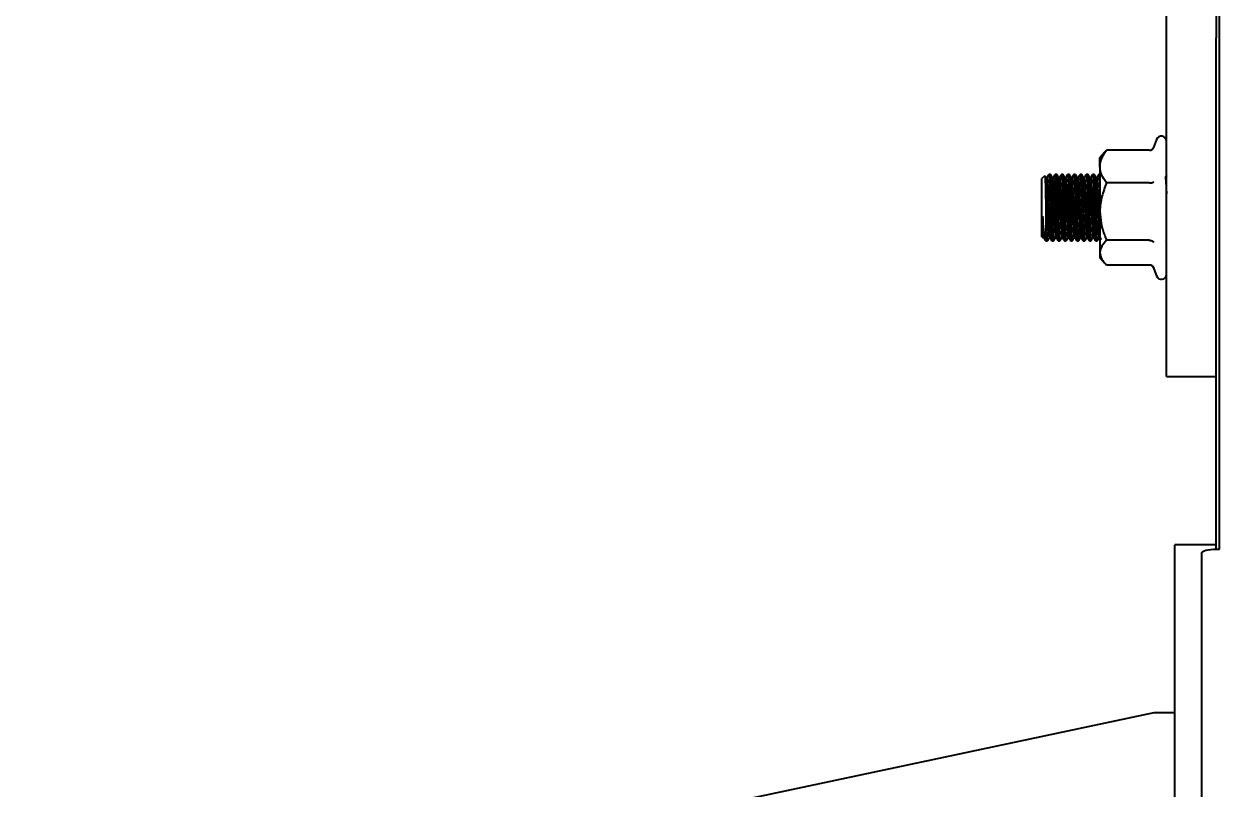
# Model space of a CAD drawing. Header units: millimetres. Extents: x 160 to 8396, y -16 to 5840.
# Drawn here: x 2992.2 to 3283, y 4530 to 4714.1 of the extents above; entities that cross this region are included whole.
import ezdxf

# ---------------------------------------------------------------- set-up
doc = ezdxf.new("R2010")
doc.units = ezdxf.units.MM
doc.header["$LTSCALE"] = 20
doc.styles.add('SLDTEXTSTYLE1', font='TXT', dxfattribs={"width": 0.605})
doc.dimstyles.new('SLDDIMSTYLE1', dxfattribs={"dimtxt": 70, "dimasz": 60, "dimexe": 0, "dimexo": 0.0625, "dimgap": 17.5, "dimtad": 2, "dimdec": 0, "dimrnd": 1e-09, "dimzin": 12, "dimdsep": 46, "dimtxsty": 'SLDTEXTSTYLE1', "dimsah": 1, "dimcen": 0.09, "dimadec": 0, "dimazin": 3, "dimtol": 1, "dimtfac": 1, "dimtdec": 3, "dimtofl": 0, "dimtmove": 0, "dimatfit": 3, "dimfxl": 0, "dimfrac": 2, "dimtolj": 1, "dimarcsym": 0})

# ---------------------------------------------------------------- blocks, each defined once
blk = doc.blocks.new('_D_9')
at = {"color": 7, "linetype": 'Continuous', "lineweight": 0}
for p, q in [((4574.2, 5069.25), (4574.2, 1335.28)), ((2992.21, 3609.87), (2992.21, 1335.28)), ((4574.2, 1355.28), (2992.21, 1355.28))]:
    blk.add_line(p, q, dxfattribs=at)
at = {"color": 7, "linetype": 'Continuous', "lineweight": 18}
for points in [[(2992.21, 1355.28), (3052.21, 1345.28), (3052.21, 1365.28)], [(4574.2, 1355.28), (4514.2, 1365.28), (4514.2, 1345.28)]]:
    blk.add_solid(points, dxfattribs=at)
at = {"color": 7, "linetype": 'Continuous', "lineweight": 18, "char_height": 70, "attachment_point": 1, "style": 'SLDTEXTSTYLE1'}
for s, insert in [('1582', (3644.82, 1445.51)), ('*', (3842.08, 1445.51))]:
    blk.add_mtext(s, dxfattribs=dict(at, insert=insert))

msp = doc.modelspace()

# ---------------------------------------------------------------- linework, layer by layer
at = {"color": 7, "linetype": 'Continuous', "lineweight": 25}
for p, q in [((3279.95, 4587.72), (3279.95, 4922.9)), ((3267.2, 4697.26), (3267.2, 4721.75)), ((3279.2, 4721.75), (3279.2, 4710.8)), ((3279.2, 4587.72), (3279.2, 4710.8)), ((3267.2, 4629.96), (3267.2, 4697.26)), ((3264.8, 4686.33), (3264.09, 4684.38)), ((3252.32, 4683.19), (3251.2, 4681.9)), ((3251.2, 4679.78), (3251.2, 4681.9)), ((3263.15, 4683.71), (3252.8, 4683.71)), ((3251.2, 4679.78), (3251.2, 4668.95)), ((3237.91, 4677.6), (3237.2, 4676.9)), ((3237.2, 4662.9), (3237.2, 4676.9)), ((3238.45, 4677.08), (3238.27, 4677.08)), ((3239.29, 4677.9), (3238.92, 4677.9)), ((3239.95, 4677.08), (3239.77, 4677.08)), ((3240.79, 4677.9), (3240.42, 4677.9)), ((3241.45, 4677.08), (3241.27, 4677.08)), ((3242.29, 4677.9), (3241.92, 4677.9)), ((3242.95, 4677.08), (3242.77, 4677.08)), ((3243.79, 4677.9), (3243.42, 4677.9)), ((3244.45, 4677.08), (3244.27, 4677.08)), ((3245.29, 4677.9), (3244.92, 4677.9)), ((3245.95, 4677.08), (3245.77, 4677.08)), ((3246.79, 4677.9), (3246.42, 4677.9)), ((3247.45, 4677.08), (3247.27, 4677.08)), ((3248.29, 4677.9), (3247.92, 4677.9)), ((3248.95, 4677.08), (3248.77, 4677.08)), ((3249.79, 4677.9), (3249.42, 4677.9)), ((3250.45, 4677.08), (3250.27, 4677.08)), ((3251.2, 4677.9), (3250.92, 4677.9)), ((3263.15, 4675.85), (3252.8, 4675.85)), ((3238.2, 4668.65), (3238.21, 4668.52)), ((3251.2, 4668.95), (3251.2, 4659.06)), ((3237.2, 4662.9), (3237.44, 4662.66)), ((3237.51, 4662.71), (3237.69, 4662.71)), ((3238.08, 4662.02), (3238.2, 4661.9)), ((3238.2, 4661.9), (3238.54, 4661.9)), ((3239.01, 4662.71), (3239.19, 4662.71)), ((3239.02, 4662.71), (3239.02, 4662.76)), ((3239.67, 4661.9), (3240.04, 4661.9)), ((3240.51, 4662.71), (3240.69, 4662.71)), ((3241.17, 4661.9), (3241.54, 4661.9)), ((3242.01, 4662.71), (3242.19, 4662.71)), ((3242.67, 4661.9), (3243.04, 4661.9)), ((3243.51, 4662.71), (3243.69, 4662.71)), ((3244.17, 4661.9), (3244.54, 4661.9)), ((3245.01, 4662.71), (3245.19, 4662.71)), ((3245.67, 4661.9), (3246.04, 4661.9)), ((3246.51, 4662.71), (3246.69, 4662.71)), ((3247.17, 4661.9), (3247.54, 4661.9)), ((3248.01, 4662.71), (3248.19, 4662.71)), ((3248.67, 4661.9), (3249.04, 4661.9)), ((3249.51, 4662.71), (3249.69, 4662.71)), ((3250.17, 4661.9), (3250.54, 4661.9)), ((3251.01, 4662.71), (3251.19, 4662.71)), ((3263.15, 4662.04), (3252.8, 4662.04)), ((3267.05, 4661.9), (3267.2, 4662.17)), ((3251.2, 4659.06), (3251.2, 4657.9)), ((3251.2, 4657.9), (3252.32, 4656.6)), ((3263.15, 4656.08), (3252.8, 4656.08)), ((3263.93, 4655.85), (3264.8, 4653.46)), ((3267.2, 4629.28), (3267.2, 4629.96)), ((3267.2, 4629.28), (3279.2, 4629.28)), ((3279.2, 4588.72), (3269.2, 4588.72)), ((3269.2, 4581.3), (3269.2, 4588.72)), ((3275.7, 3687.54), (3275.7, 4586.82)), ((3279.2, 4587.72), (3279.95, 4587.72)), ((3269.2, 4455.73), (3269.2, 4581.3)), ((3264.2, 4548.31), (3109.2, 4515.46)), ((3269.2, 4548.31), (3264.2, 4548.31))]:
    msp.add_line(p, q, dxfattribs=at)
at = {"color": 7, "linetype": 'Continuous', "lineweight": 25, "flags": 128}
for points in [[(3239.95, 4676.99), (3239.99, 4676.99), (3240.06, 4676.25), (3240.14, 4674.83), (3240.22, 4672.88), (3240.3, 4670.64), (3240.38, 4668.28), (3240.45, 4666.14), (3240.53, 4664.35), (3240.61, 4663.18), (3240.69, 4662.71), (3240.69, 4662.71)], [(3245.3, 4677.78), (3245.34, 4677.69), (3245.42, 4676.7), (3245.46, 4675.93), (3245.48, 4675.48), (3245.48, 4675.42), (3245.48, 4675.39), (3245.48, 4675.39), (3245.48, 4675.39), (3245.48, 4675.39), (3245.48, 4675.39), (3245.48, 4675.39), (3245.48, 4675.39), (3245.49, 4675.38), (3245.49, 4675.34), (3245.5, 4675.02), (3245.52, 4674.33), (3245.56, 4673.22), (3245.61, 4671.63), (3245.68, 4669.54), (3245.71, 4668.34), (3245.75, 4667.28), (3245.8, 4665.57), (3245.85, 4664.31), (3245.89, 4663.43), (3245.92, 4662.87), (3245.94, 4662.54), (3245.96, 4662.31), (3246.02, 4661.92), (3246.04, 4661.97)], [(3247.45, 4676.99), (3247.49, 4676.99), (3247.56, 4676.25), (3247.64, 4674.83), (3247.72, 4672.88), (3247.8, 4670.64), (3247.88, 4668.28), (3247.95, 4666.13), (3248.03, 4664.35), (3248.11, 4663.18), (3248.19, 4662.71), (3248.19, 4662.71)], [(3239.18, 4662.73), (3239.41, 4662.32), (3239.65, 4661.91)], [(3275.7, 4586.82), (3275.77, 4586.99), (3275.97, 4587.16), (3276.29, 4587.32), (3276.73, 4587.46), (3277.26, 4587.57), (3277.86, 4587.65), (3278.52, 4587.7), (3279.2, 4587.72)]]:
    msp.add_lwpolyline(points, dxfattribs=at)
at = {"color": 7, "linetype": 'Continuous', "lineweight": 25}
for centre, start, end in [((3265.97, 4685.91), 0, 160), ((3265.97, 4653.88), 200, 0)]:
    msp.add_arc(centre, 1.24, start, end, dxfattribs=at)
for points, knots in [([(3263.15, 4683.71), (3263.25, 4683.72), (3263.47, 4683.74), (3263.76, 4683.91), (3263.99, 4684.16), (3264.11, 4684.37), (3264.15, 4684.48), (3264.15, 4684.49)], [0, 0, 0, 0, 0.236115, 0.471262, 0.732239, 0.995156, 1, 1, 1, 1]), ([(3251.2, 4679.78), (3251.21, 4679.87), (3251.22, 4680.46), (3251.48, 4681.56), (3252.12, 4682.77), (3252.63, 4683.48), (3252.8, 4683.71)], [0, 0, 0, 0, 0.0665323, 0.4352826, 0.8145508, 1, 1, 1, 1]), ([(3252.32, 4683.19), (3252.33, 4683.2), (3252.45, 4683.38), (3252.63, 4683.55), (3252.8, 4683.71)], [0, 0, 0, 0, 0.052377, 1, 1, 1, 1]), ([(3252.8, 4675.85), (3252.57, 4676.19), (3252, 4676.97), (3251.35, 4678.28), (3251.25, 4679.28), (3251.2, 4679.78)], [0, 0, 0, 0, 0.26546, 0.628076, 1, 1, 1, 1]), ([(3237.95, 4677.52), (3237.96, 4677.51), (3237.99, 4677.47), (3238.03, 4676.43), (3238.09, 4674.63), (3238.13, 4672.25), (3238.17, 4670.15), (3238.2, 4668.96), (3238.2, 4668.65)], [0, 0, 0, 0, 0.122479, 0.32177, 0.522702, 0.725076, 0.92799, 1, 1, 1, 1]), ([(3238.28, 4677.07), (3238.2, 4677.2), (3238.1, 4677.36), (3238.01, 4677.53), (3238, 4677.55)], [0, 0, 0, 0, 0.849652, 1, 1, 1, 1]), ([(3238.28, 4676.97), (3238.29, 4676.96), (3238.33, 4676.95), (3238.39, 4676.1), (3238.47, 4674.57), (3238.55, 4672.5), (3238.62, 4670.16), (3238.71, 4667.8), (3238.78, 4665.65), (3238.86, 4663.98), (3238.93, 4662.89), (3238.98, 4662.79), (3239.01, 4662.74)], [0, 0, 0, 0, 0.052018, 0.157197, 0.264475, 0.370609, 0.476744, 0.584022, 0.689201, 0.79671, 0.902208, 1, 1, 1, 1]), ([(3238.91, 4677.89), (3238.83, 4677.76), (3238.67, 4677.49), (3238.52, 4677.21), (3238.44, 4677.08)], [0, 0, 0, 0, 0.500027, 1, 1, 1, 1]), ([(3238.45, 4677), (3238.46, 4677), (3238.51, 4676.99), (3238.58, 4676.11), (3238.66, 4674.57), (3238.73, 4672.5), (3238.81, 4670.16), (3238.89, 4667.8), (3238.97, 4665.65), (3239.05, 4663.98), (3239.12, 4662.95), (3239.16, 4662.85), (3239.18, 4662.81)], [0, 0, 0, 0, 0.074136, 0.179431, 0.286829, 0.393081, 0.499335, 0.606731, 0.712027, 0.819656, 0.925272, 1, 1, 1, 1]), ([(3238.92, 4677.8), (3238.93, 4677.8), (3238.98, 4677.79), (3239.05, 4676.81), (3239.13, 4675.1), (3239.2, 4672.79), (3239.28, 4670.19), (3239.36, 4667.57), (3239.44, 4665.17), (3239.52, 4663.31), (3239.59, 4662.1), (3239.64, 4661.99), (3239.67, 4661.93)], [0, 0, 0, 0, 0.072279, 0.175234, 0.280244, 0.384134, 0.488026, 0.593034, 0.69599, 0.801226, 0.904494, 1, 1, 1, 1]), ([(3239.29, 4677.89), (3239.3, 4677.89), (3239.31, 4677.88), (3239.35, 4677.72), (3239.41, 4677.09), (3239.49, 4675.49), (3239.56, 4673.29), (3239.64, 4670.74), (3239.7, 4668.68), (3239.74, 4667.28), (3239.77, 4666.47), (3239.81, 4665.43), (3239.85, 4664.32), (3239.89, 4663.37), (3239.93, 4662.78), (3239.96, 4662.32), (3240, 4661.95), (3240.02, 4661.96), (3240.04, 4661.97)], [0, 0, 0, 0, 0.024453, 0.051411, 0.155179, 0.258946, 0.362712, 0.466477, 0.570424, 0.605211, 0.639998, 0.674801, 0.747111, 0.806099, 0.851738, 0.884034, 0.943765, 1, 1, 1, 1]), ([(3239.77, 4677.07), (3239.69, 4677.21), (3239.54, 4677.48), (3239.38, 4677.76), (3239.3, 4677.89)], [0, 0, 0, 0, 0.499964, 1, 1, 1, 1]), ([(3239.77, 4676.99), (3239.78, 4677), (3239.82, 4677.04), (3239.87, 4676.33), (3239.95, 4674.93), (3240.03, 4672.94), (3240.11, 4670.64), (3240.19, 4668.26), (3240.26, 4666.06), (3240.35, 4664.25), (3240.42, 4663.11), (3240.48, 4662.61), (3240.51, 4662.73), (3240.51, 4662.75)], [0, 0, 0, 0, 0.033675, 0.138861, 0.245363, 0.351864, 0.457052, 0.564243, 0.66911, 0.776071, 0.88189, 0.987713, 1, 1, 1, 1]), ([(3240.41, 4677.89), (3240.33, 4677.76), (3240.17, 4677.49), (3240.02, 4677.21), (3239.94, 4677.08)], [0, 0, 0, 0, 0.4999421, 1, 1, 1, 1]), ([(3240.42, 4677.8), (3240.43, 4677.8), (3240.48, 4677.79), (3240.55, 4676.81), (3240.63, 4675.1), (3240.7, 4672.79), (3240.78, 4670.19), (3240.86, 4667.57), (3240.94, 4665.17), (3241.02, 4663.31), (3241.09, 4662.1), (3241.14, 4661.99), (3241.17, 4661.93)], [0, 0, 0, 0, 0.072279, 0.175234, 0.280244, 0.384134, 0.488026, 0.593034, 0.69599, 0.801226, 0.904494, 1, 1, 1, 1]), ([(3240.79, 4677.87), (3240.8, 4677.87), (3240.83, 4677.89), (3240.89, 4677.31), (3240.97, 4675.86), (3241.05, 4673.76), (3241.13, 4671.25), (3241.2, 4668.59), (3241.28, 4666.08), (3241.36, 4663.97), (3241.42, 4662.78), (3241.47, 4662.25), (3241.5, 4661.95), (3241.53, 4661.95), (3241.54, 4661.95)], [0, 0, 0, 0, 0.0299259, 0.1341612, 0.2383957, 0.3426294, 0.4468624, 0.5510945, 0.6550524, 0.7590113, 0.8629712, 0.9047202, 0.9414619, 1, 1, 1, 1]), ([(3241.27, 4677.07), (3241.19, 4677.21), (3241.03, 4677.49), (3240.88, 4677.76), (3240.8, 4677.9)], [0, 0, 0, 0, 0.499971, 1, 1, 1, 1]), ([(3241.27, 4677.03), (3241.27, 4677.04), (3241.3, 4677.12), (3241.36, 4676.53), (3241.44, 4675.27), (3241.52, 4673.37), (3241.59, 4671.11), (3241.67, 4668.73), (3241.75, 4666.47), (3241.83, 4664.56), (3241.91, 4663.28), (3241.97, 4662.67), (3242, 4662.77), (3242.01, 4662.79)], [0, 0, 0, 0, 0.01484, 0.120424, 0.226012, 0.332734, 0.43737, 0.544323, 0.649275, 0.755542, 0.861806, 0.966761, 1, 1, 1, 1]), ([(3241.91, 4677.89), (3241.83, 4677.76), (3241.67, 4677.49), (3241.52, 4677.21), (3241.44, 4677.08)], [0, 0, 0, 0, 0.4998576, 1, 1, 1, 1]), ([(3241.45, 4677), (3241.45, 4677.03), (3241.49, 4677.13), (3241.55, 4676.54), (3241.62, 4675.26), (3241.71, 4673.37), (3241.78, 4671.11), (3241.86, 4668.73), (3241.94, 4666.48), (3242.02, 4664.56), (3242.1, 4663.29), (3242.15, 4662.69), (3242.18, 4662.75), (3242.18, 4662.76)], [0, 0, 0, 0, 0.030893, 0.13724, 0.243593, 0.351087, 0.45648, 0.564207, 0.669919, 0.776955, 0.883987, 0.989701, 1, 1, 1, 1]), ([(3241.92, 4677.8), (3241.93, 4677.8), (3241.98, 4677.79), (3242.05, 4676.81), (3242.13, 4675.1), (3242.2, 4672.79), (3242.28, 4670.19), (3242.36, 4667.57), (3242.44, 4665.17), (3242.52, 4663.31), (3242.59, 4662.1), (3242.64, 4661.99), (3242.67, 4661.93)], [0, 0, 0, 0, 0.072279, 0.175234, 0.280244, 0.384134, 0.488026, 0.593034, 0.69599, 0.801226, 0.904494, 1, 1, 1, 1]), ([(3242.29, 4677.86), (3242.29, 4677.87), (3242.32, 4678.01), (3242.38, 4677.47), (3242.46, 4676.22), (3242.53, 4674.22), (3242.61, 4671.78), (3242.69, 4669.14), (3242.75, 4666.96), (3242.81, 4665.34), (3242.86, 4663.96), (3242.92, 4662.93), (3242.96, 4662.29), (3243, 4661.93), (3243.03, 4661.98), (3243.04, 4662)], [0, 0, 0, 0, 0.0095092, 0.1136805, 0.217492, 0.3213021, 0.4251109, 0.5290751, 0.6331459, 0.6903395, 0.7499649, 0.8474389, 0.8945075, 0.9469001, 1, 1, 1, 1]), ([(3242.77, 4677.07), (3242.7, 4677.21), (3242.54, 4677.48), (3242.38, 4677.75), (3242.3, 4677.89)], [0, 0, 0, 0, 0.499974, 1, 1, 1, 1]), ([(3242.77, 4677.04), (3242.8, 4676.94), (3242.85, 4676.76), (3242.92, 4675.56), (3243, 4673.79), (3243.08, 4671.58), (3243.16, 4669.21), (3243.23, 4666.9), (3243.31, 4664.91), (3243.39, 4663.48), (3243.45, 4662.73), (3243.5, 4662.79), (3243.51, 4662.81)], [0, 0, 0, 0, 0.096001, 0.201372, 0.308748, 0.413798, 0.520945, 0.626946, 0.732954, 0.840098, 0.945148, 1, 1, 1, 1]), ([(3243.41, 4677.89), (3243.33, 4677.76), (3243.17, 4677.49), (3243.02, 4677.21), (3242.94, 4677.08)], [0, 0, 0, 0, 0.4997733, 1, 1, 1, 1]), ([(3242.95, 4677.05), (3242.95, 4677.06), (3242.98, 4677.19), (3243.03, 4676.7), (3243.11, 4675.58), (3243.19, 4673.78), (3243.26, 4671.58), (3243.35, 4669.21), (3243.42, 4666.9), (3243.5, 4664.9), (3243.58, 4663.49), (3243.64, 4662.77), (3243.67, 4662.8), (3243.68, 4662.81)], [0, 0, 0, 0, 0.009142, 0.116176, 0.221892, 0.329621, 0.435014, 0.542512, 0.648861, 0.755216, 0.862712, 0.968106, 1, 1, 1, 1]), ([(3243.42, 4677.8), (3243.43, 4677.8), (3243.48, 4677.79), (3243.55, 4676.81), (3243.63, 4675.1), (3243.7, 4672.79), (3243.78, 4670.19), (3243.86, 4667.57), (3243.94, 4665.17), (3244.02, 4663.31), (3244.09, 4662.1), (3244.14, 4661.99), (3244.17, 4661.93)], [0, 0, 0, 0, 0.072279, 0.175234, 0.280244, 0.384134, 0.488026, 0.593034, 0.69599, 0.801226, 0.904494, 1, 1, 1, 1]), ([(3244.27, 4677.07), (3244.2, 4677.21), (3244.04, 4677.48), (3243.88, 4677.75), (3243.8, 4677.89)], [0, 0, 0, 0, 0.4999645, 1, 1, 1, 1]), ([(3243.8, 4677.84), (3243.81, 4677.85), (3243.82, 4677.86), (3243.84, 4677.73), (3243.88, 4677.41), (3243.94, 4676.53), (3244.02, 4674.67), (3244.09, 4672.3), (3244.17, 4669.67), (3244.25, 4667.14), (3244.33, 4664.85), (3244.39, 4663.34), (3244.45, 4662.5), (3244.49, 4661.99), (3244.52, 4661.99), (3244.54, 4661.98)], [0, 0, 0, 0, 0.018231, 0.04948, 0.076031, 0.181793, 0.287553, 0.393312, 0.499363, 0.605612, 0.701911, 0.814422, 0.871871, 0.92457, 1, 1, 1, 1]), ([(3244.27, 4676.99), (3244.29, 4676.95), (3244.34, 4676.86), (3244.4, 4675.84), (3244.49, 4674.19), (3244.56, 4672.04), (3244.64, 4669.68), (3244.72, 4667.35), (3244.8, 4665.27), (3244.88, 4663.72), (3244.94, 4662.81), (3244.99, 4662.79), (3245.01, 4662.79)], [0, 0, 0, 0, 0.074494, 0.179552, 0.286937, 0.392313, 0.49901, 0.605701, 0.711081, 0.818465, 0.923522, 1, 1, 1, 1]), ([(3244.91, 4677.89), (3244.83, 4677.76), (3244.67, 4677.49), (3244.52, 4677.21), (3244.44, 4677.08)], [0, 0, 0, 0, 0.499689, 1, 1, 1, 1]), ([(3244.45, 4677.04), (3244.47, 4677), (3244.52, 4676.91), (3244.59, 4675.85), (3244.67, 4674.19), (3244.75, 4672.05), (3244.83, 4669.68), (3244.91, 4667.35), (3244.98, 4665.27), (3245.07, 4663.72), (3245.13, 4662.86), (3245.17, 4662.83), (3245.18, 4662.82)], [0, 0, 0, 0, 0.095354, 0.200693, 0.308366, 0.414022, 0.521005, 0.627981, 0.733642, 0.841314, 0.946651, 1, 1, 1, 1]), ([(3244.92, 4677.8), (3244.93, 4677.8), (3244.98, 4677.79), (3245.05, 4676.81), (3245.13, 4675.1), (3245.2, 4672.79), (3245.28, 4670.19), (3245.36, 4667.57), (3245.44, 4665.17), (3245.52, 4663.31), (3245.59, 4662.1), (3245.64, 4661.99), (3245.67, 4661.93)], [0, 0, 0, 0, 0.072279, 0.175234, 0.280244, 0.384134, 0.488026, 0.593034, 0.69599, 0.801226, 0.904494, 1, 1, 1, 1]), ([(3245.77, 4677.07), (3245.69, 4677.21), (3245.53, 4677.48), (3245.38, 4677.76), (3245.3, 4677.89)], [0, 0, 0, 0, 0.499966, 1, 1, 1, 1]), ([(3245.77, 4676.98), (3245.79, 4676.97), (3245.83, 4676.96), (3245.89, 4676.1), (3245.97, 4674.57), (3246.05, 4672.5), (3246.12, 4670.16), (3246.21, 4667.8), (3246.28, 4665.65), (3246.36, 4663.98), (3246.43, 4662.89), (3246.48, 4662.79), (3246.51, 4662.74)], [0, 0, 0, 0, 0.05711, 0.161733, 0.268447, 0.374018, 0.479598, 0.586308, 0.690933, 0.797876, 0.902817, 1, 1, 1, 1]), ([(3246.41, 4677.89), (3246.33, 4677.76), (3246.17, 4677.49), (3246.02, 4677.21), (3245.94, 4677.08)], [0, 0, 0, 0, 0.499605, 1, 1, 1, 1]), ([(3245.95, 4677), (3245.96, 4677), (3246.01, 4676.99), (3246.08, 4676.1), (3246.16, 4674.57), (3246.23, 4672.5), (3246.31, 4670.16), (3246.39, 4667.8), (3246.47, 4665.65), (3246.55, 4663.98), (3246.62, 4662.95), (3246.66, 4662.85), (3246.68, 4662.81)], [0, 0, 0, 0, 0.074305, 0.179588, 0.286974, 0.39321, 0.499455, 0.606838, 0.712122, 0.819739, 0.92534, 1, 1, 1, 1]), ([(3246.42, 4677.8), (3246.43, 4677.8), (3246.48, 4677.79), (3246.55, 4676.81), (3246.63, 4675.1), (3246.7, 4672.79), (3246.78, 4670.19), (3246.86, 4667.57), (3246.94, 4665.17), (3247.02, 4663.31), (3247.09, 4662.1), (3247.14, 4661.99), (3247.17, 4661.93)], [0, 0, 0, 0, 0.072279, 0.175234, 0.280244, 0.384134, 0.488026, 0.593034, 0.69599, 0.801226, 0.904494, 1, 1, 1, 1]), ([(3246.79, 4677.89), (3246.8, 4677.89), (3246.81, 4677.88), (3246.85, 4677.72), (3246.91, 4677.09), (3246.99, 4675.48), (3247.06, 4673.29), (3247.14, 4670.74), (3247.2, 4668.67), (3247.24, 4667.28), (3247.27, 4666.47), (3247.31, 4665.42), (3247.35, 4664.32), (3247.39, 4663.36), (3247.43, 4662.78), (3247.46, 4662.32), (3247.5, 4661.95), (3247.52, 4661.96), (3247.54, 4661.97)], [0, 0, 0, 0, 0.024533, 0.051502, 0.15527, 0.259037, 0.362803, 0.466567, 0.570514, 0.605301, 0.640088, 0.674925, 0.747253, 0.806233, 0.85184, 0.884122, 0.943804, 1, 1, 1, 1]), ([(3247.27, 4677.07), (3247.19, 4677.21), (3247.03, 4677.48), (3246.88, 4677.76), (3246.8, 4677.89)], [0, 0, 0, 0, 0.499976, 1, 1, 1, 1]), ([(3247.27, 4676.99), (3247.28, 4677), (3247.32, 4677.04), (3247.37, 4676.33), (3247.45, 4674.93), (3247.53, 4672.94), (3247.61, 4670.64), (3247.69, 4668.26), (3247.76, 4666.06), (3247.85, 4664.24), (3247.92, 4663.11), (3247.98, 4662.61), (3248.01, 4662.73), (3248.01, 4662.75)], [0, 0, 0, 0, 0.034926, 0.140014, 0.246423, 0.352824, 0.457919, 0.565012, 0.669783, 0.776649, 0.882369, 0.988099, 1, 1, 1, 1]), ([(3247.91, 4677.89), (3247.83, 4677.76), (3247.67, 4677.49), (3247.52, 4677.21), (3247.44, 4677.08)], [0, 0, 0, 0, 0.499522, 1, 1, 1, 1]), ([(3247.92, 4677.8), (3247.93, 4677.8), (3247.98, 4677.79), (3248.05, 4676.81), (3248.13, 4675.1), (3248.2, 4672.79), (3248.28, 4670.19), (3248.36, 4667.57), (3248.44, 4665.17), (3248.52, 4663.31), (3248.59, 4662.1), (3248.64, 4661.99), (3248.67, 4661.93)], [0, 0, 0, 0, 0.072279, 0.175234, 0.280244, 0.384134, 0.488026, 0.593034, 0.69599, 0.801226, 0.904494, 1, 1, 1, 1]), ([(3248.29, 4677.87), (3248.3, 4677.87), (3248.33, 4677.89), (3248.39, 4677.31), (3248.47, 4675.86), (3248.55, 4673.75), (3248.63, 4671.24), (3248.7, 4668.59), (3248.78, 4666.08), (3248.86, 4663.97), (3248.92, 4662.85), (3248.96, 4662.31), (3249, 4662.01), (3249.02, 4661.85), (3249.04, 4661.9), (3249.04, 4661.9)], [0, 0, 0, 0, 0.030017, 0.134252, 0.238487, 0.342721, 0.446953, 0.551185, 0.655143, 0.759101, 0.863061, 0.892129, 0.93082, 0.99891, 1, 1, 1, 1]), ([(3248.78, 4677.07), (3248.7, 4677.2), (3248.54, 4677.48), (3248.38, 4677.75), (3248.3, 4677.89)], [0, 0, 0, 0, 0.4999686, 1, 1, 1, 1]), ([(3248.78, 4677.04), (3248.78, 4677.04), (3248.81, 4677.11), (3248.86, 4676.52), (3248.94, 4675.27), (3249.02, 4673.37), (3249.09, 4671.11), (3249.17, 4668.73), (3249.25, 4666.47), (3249.33, 4664.56), (3249.41, 4663.28), (3249.47, 4662.67), (3249.5, 4662.77), (3249.51, 4662.79)], [0, 0, 0, 0, 0.008893, 0.115119, 0.221357, 0.32873, 0.434006, 0.541615, 0.647207, 0.754126, 0.861037, 0.966636, 1, 1, 1, 1]), ([(3249.41, 4677.89), (3249.33, 4677.76), (3249.17, 4677.49), (3249.02, 4677.21), (3248.94, 4677.08)], [0, 0, 0, 0, 0.499438, 1, 1, 1, 1]), ([(3248.95, 4677), (3248.95, 4677.03), (3248.99, 4677.13), (3249.05, 4676.53), (3249.12, 4675.26), (3249.21, 4673.37), (3249.28, 4671.11), (3249.36, 4668.73), (3249.44, 4666.47), (3249.52, 4664.56), (3249.6, 4663.29), (3249.65, 4662.69), (3249.68, 4662.75), (3249.68, 4662.76)], [0, 0, 0, 0, 0.030828, 0.1371848, 0.2435528, 0.351058, 0.4564635, 0.564204, 0.6699257, 0.7769765, 0.8840189, 0.9897475, 1, 1, 1, 1]), ([(3249.42, 4677.8), (3249.43, 4677.8), (3249.48, 4677.79), (3249.55, 4676.81), (3249.63, 4675.1), (3249.7, 4672.79), (3249.78, 4670.19), (3249.86, 4667.57), (3249.94, 4665.17), (3250.02, 4663.31), (3250.09, 4662.1), (3250.14, 4661.99), (3250.17, 4661.93)], [0, 0, 0, 0, 0.072279, 0.175234, 0.280244, 0.384134, 0.488026, 0.593034, 0.69599, 0.801226, 0.904494, 1, 1, 1, 1]), ([(3249.79, 4677.89), (3249.79, 4677.89), (3249.82, 4677.91), (3249.88, 4677.52), (3249.95, 4676.22), (3250.02, 4674.51), (3250.06, 4673.26), (3250.08, 4672.75), (3250.08, 4672.63), (3250.09, 4672.26), (3250.12, 4671.36), (3250.16, 4670.11), (3250.2, 4668.85), (3250.23, 4667.74), (3250.28, 4666.19), (3250.34, 4664.35), (3250.41, 4662.97), (3250.47, 4662.22), (3250.51, 4661.91), (3250.53, 4661.92), (3250.54, 4661.93)], [0, 0, 0, 0, 0.009276, 0.112949, 0.216752, 0.321091, 0.379703, 0.384622, 0.386775, 0.393945, 0.432154, 0.498688, 0.54264, 0.582766, 0.634775, 0.738447, 0.842385, 0.89923, 0.968348, 1, 1, 1, 1]), ([(3250.27, 4677.07), (3250.19, 4677.21), (3250.04, 4677.48), (3249.88, 4677.76), (3249.8, 4677.89)], [0, 0, 0, 0, 0.499964, 1, 1, 1, 1]), ([(3250.27, 4677.04), (3250.3, 4676.95), (3250.35, 4676.76), (3250.42, 4675.56), (3250.5, 4673.79), (3250.58, 4671.58), (3250.66, 4669.21), (3250.73, 4666.9), (3250.81, 4664.9), (3250.89, 4663.48), (3250.95, 4662.73), (3251, 4662.79), (3251.01, 4662.81)], [0, 0, 0, 0, 0.097759, 0.202915, 0.310071, 0.414903, 0.521832, 0.627612, 0.733405, 0.840327, 0.945162, 1, 1, 1, 1]), ([(3250.91, 4677.89), (3250.83, 4677.76), (3250.67, 4677.49), (3250.52, 4677.21), (3250.44, 4677.08)], [0, 0, 0, 0, 0.499355, 1, 1, 1, 1]), ([(3250.45, 4677.05), (3250.45, 4677.06), (3250.48, 4677.19), (3250.53, 4676.7), (3250.61, 4675.58), (3250.69, 4673.78), (3250.76, 4671.58), (3250.85, 4669.21), (3250.92, 4666.9), (3251, 4664.9), (3251.08, 4663.49), (3251.14, 4662.77), (3251.17, 4662.8), (3251.18, 4662.81)], [0, 0, 0, 0, 0.009332, 0.116349, 0.222054, 0.329768, 0.435147, 0.542633, 0.648965, 0.75531, 0.86279, 0.968172, 1, 1, 1, 1]), ([(3250.92, 4677.8), (3250.93, 4677.8), (3250.98, 4677.79), (3251.05, 4676.8), (3251.13, 4675.11), (3251.18, 4673.53), (3251.2, 4672.74)], [0, 0, 0, 0, 0.188171, 0.456205, 0.729587, 1, 1, 1, 1]), ([(3252.8, 4675.85), (3252.38, 4674.78), (3251.53, 4672.59), (3251.21, 4670.21), (3251.2, 4668.98), (3251.2, 4668.95)], [0, 0, 0, 0, 0.484341, 0.9863269, 1, 1, 1, 1]), ([(3263.15, 4675.85), (3263.25, 4675.86), (3263.47, 4675.87), (3263.76, 4675.94), (3263.99, 4676.05), (3264.11, 4676.14), (3264.15, 4676.19), (3264.15, 4676.19)], [0, 0, 0, 0, 0.2361152, 0.4712617, 0.7322389, 0.9951564, 1, 1, 1, 1]), ([(3267.2, 4677.54), (3267.19, 4677.52), (3267.11, 4677.37), (3267.02, 4677.22), (3266.94, 4677.08)], [0, 0, 0, 0, 0.113557, 1, 1, 1, 1]), ([(3266.95, 4677.05), (3266.97, 4677), (3267.02, 4676.91), (3267.09, 4675.83), (3267.16, 4674.56), (3267.19, 4673.55), (3267.2, 4673.27)], [0, 0, 0, 0, 0.273373, 0.574137, 0.881563, 1, 1, 1, 1]), ([(3238.07, 4662.07), (3238.07, 4662.07), (3238.03, 4662.08), (3237.96, 4662.39), (3237.87, 4662.89), (3237.78, 4663.59), (3237.69, 4664.44), (3237.55, 4665.79), (3237.46, 4667.02), (3237.39, 4667.85)], [0, 0, 0, 0, 0.025603, 0.169383, 0.309775, 0.445551, 0.581327, 0.717102, 1, 1, 1, 1]), ([(3237.39, 4667.85), (3237.39, 4667.73), (3237.39, 4667.37), (3237.39, 4666.79), (3237.39, 4666.13), (3237.39, 4665.51), (3237.39, 4664.94), (3237.39, 4664.42), (3237.39, 4663.96), (3237.39, 4663.7), (3237.39, 4663.57)], [0, 0, 0, 0, 0.066476, 0.199564, 0.332652, 0.46574, 0.598828, 0.731916, 0.865214, 1, 1, 1, 1]), ([(3237.39, 4667.85), (3237.4, 4667.69), (3237.43, 4666.8), (3237.48, 4665.27), (3237.57, 4663.72), (3237.63, 4662.86), (3237.67, 4662.83), (3237.68, 4662.82)], [0, 0, 0, 0, 0.056426, 0.324369, 0.597417, 0.864546, 1, 1, 1, 1]), ([(3238.2, 4668.52), (3238.2, 4667.87), (3238.2, 4666.22), (3238.2, 4663.95), (3238.2, 4662.2), (3238.2, 4662.02), (3238.2, 4661.94)], [0, 0, 0, 0, 0.178045, 0.458765, 0.739484, 1, 1, 1, 1]), ([(3238.2, 4668.52), (3238.21, 4668.21), (3238.25, 4667.05), (3238.32, 4665.18), (3238.38, 4663.61), (3238.43, 4662.73), (3238.47, 4662.19), (3238.51, 4661.84), (3238.53, 4661.95), (3238.54, 4661.97)], [0, 0, 0, 0, 0.084145, 0.318032, 0.551896, 0.669206, 0.768117, 0.94713, 1, 1, 1, 1]), ([(3251.2, 4668.95), (3251.26, 4667.98), (3251.39, 4666.01), (3252.11, 4663.72), (3252.65, 4662.42), (3252.8, 4662.04)], [0, 0, 0, 0, 0.406291, 0.827268, 1, 1, 1, 1]), ([(3237.39, 4663.57), (3237.41, 4663.28), (3237.43, 4662.75), (3237.45, 4662.7), (3237.47, 4662.68)], [0, 0, 0, 0, 0.562868, 1, 1, 1, 1]), ([(3237.39, 4663.57), (3237.41, 4663.3), (3237.45, 4662.79), (3237.49, 4662.79), (3237.51, 4662.79)], [0, 0, 0, 0, 0.526636, 1, 1, 1, 1]), ([(3237.68, 4662.73), (3237.76, 4662.59), (3237.91, 4662.32), (3238.07, 4662.05), (3238.15, 4661.91)], [0, 0, 0, 0, 0.499965, 1, 1, 1, 1]), ([(3238.55, 4661.9), (3238.63, 4662.04), (3238.78, 4662.31), (3238.94, 4662.58), (3239.02, 4662.71)], [0, 0, 0, 0, 0.509118, 1, 1, 1, 1]), ([(3240.05, 4661.9), (3240.13, 4662.03), (3240.28, 4662.3), (3240.44, 4662.57), (3240.52, 4662.71)], [0, 0, 0, 0, 0.505731, 1, 1, 1, 1]), ([(3240.68, 4662.73), (3240.76, 4662.59), (3240.91, 4662.32), (3241.07, 4662.05), (3241.15, 4661.91)], [0, 0, 0, 0, 0.500152, 1, 1, 1, 1]), ([(3241.55, 4661.9), (3241.63, 4662.03), (3241.78, 4662.3), (3241.94, 4662.57), (3242.02, 4662.71)], [0, 0, 0, 0, 0.506492, 1, 1, 1, 1]), ([(3242.18, 4662.73), (3242.26, 4662.59), (3242.41, 4662.32), (3242.57, 4662.05), (3242.65, 4661.91)], [0, 0, 0, 0, 0.500245, 1, 1, 1, 1]), ([(3243.05, 4661.9), (3243.13, 4662.04), (3243.28, 4662.31), (3243.44, 4662.58), (3243.52, 4662.71)], [0, 0, 0, 0, 0.5101266, 1, 1, 1, 1]), ([(3243.68, 4662.73), (3243.76, 4662.59), (3243.91, 4662.32), (3244.07, 4662.05), (3244.15, 4661.91)], [0, 0, 0, 0, 0.500338, 1, 1, 1, 1]), ([(3244.55, 4661.9), (3244.63, 4662.04), (3244.78, 4662.3), (3244.94, 4662.57), (3245.02, 4662.71)], [0, 0, 0, 0, 0.5073969, 1, 1, 1, 1]), ([(3245.18, 4662.73), (3245.26, 4662.59), (3245.41, 4662.32), (3245.57, 4662.05), (3245.65, 4661.91)], [0, 0, 0, 0, 0.50043, 1, 1, 1, 1]), ([(3246.05, 4661.9), (3246.13, 4662.03), (3246.28, 4662.3), (3246.44, 4662.57), (3246.52, 4662.71)], [0, 0, 0, 0, 0.5052237, 1, 1, 1, 1]), ([(3246.68, 4662.73), (3246.76, 4662.59), (3246.91, 4662.32), (3247.07, 4662.05), (3247.15, 4661.91)], [0, 0, 0, 0, 0.500523, 1, 1, 1, 1]), ([(3247.55, 4661.9), (3247.63, 4662.04), (3247.78, 4662.31), (3247.94, 4662.58), (3248.02, 4662.71)], [0, 0, 0, 0, 0.508903, 1, 1, 1, 1]), ([(3248.18, 4662.73), (3248.26, 4662.59), (3248.41, 4662.32), (3248.57, 4662.05), (3248.65, 4661.91)], [0, 0, 0, 0, 0.500615, 1, 1, 1, 1]), ([(3249.05, 4661.9), (3249.13, 4662.04), (3249.28, 4662.31), (3249.44, 4662.58), (3249.52, 4662.71)], [0, 0, 0, 0, 0.509336, 1, 1, 1, 1]), ([(3249.68, 4662.73), (3249.76, 4662.59), (3249.91, 4662.32), (3250.07, 4662.05), (3250.15, 4661.91)], [0, 0, 0, 0, 0.5007071, 1, 1, 1, 1]), ([(3250.55, 4661.9), (3250.63, 4662.03), (3250.78, 4662.3), (3250.94, 4662.57), (3251.02, 4662.71)], [0, 0, 0, 0, 0.5058927, 1, 1, 1, 1]), ([(3251.18, 4662.73), (3251.26, 4662.59), (3251.35, 4662.43), (3251.44, 4662.28), (3251.45, 4662.26)], [0, 0, 0, 0, 0.876734, 1, 1, 1, 1]), ([(3252.8, 4662.04), (3252.38, 4661.58), (3251.53, 4660.63), (3251.21, 4659.6), (3251.2, 4659.08), (3251.2, 4659.06)], [0, 0, 0, 0, 0.484341, 0.986327, 1, 1, 1, 1]), ([(3263.15, 4662.04), (3263.25, 4662.03), (3263.47, 4662.02), (3263.76, 4661.92), (3263.99, 4661.78), (3264.11, 4661.66), (3264.15, 4661.6), (3264.15, 4661.6)], [0, 0, 0, 0, 0.236115, 0.471262, 0.732239, 0.995156, 1, 1, 1, 1]), ([(3251.2, 4659.06), (3251.26, 4658.64), (3251.39, 4657.8), (3252.11, 4656.81), (3252.65, 4656.25), (3252.8, 4656.08)], [0, 0, 0, 0, 0.406291, 0.827268, 1, 1, 1, 1]), ([(3264.09, 4655.41), (3264.06, 4655.48), (3263.97, 4655.66), (3263.75, 4655.88), (3263.47, 4656.05), (3263.25, 4656.07), (3263.15, 4656.08)], [0, 0, 0, 0, 0.197108, 0.483267, 0.741102, 1, 1, 1, 1])]:
    msp.add_open_spline(points, degree=3, knots=knots, dxfattribs=at)

# ---------------------------------------------------------------- dimensions: what is measured, and where the dimension line sits
at = {"color": 7, "linetype": 'Continuous', "lineweight": 18}
dim = msp.add_linear_dim(base=(2992.21, 1355.28), p1=(4574.2, 5069.25), p2=(2992.21, 3609.87), text='<>*', dimstyle='SLDDIMSTYLE1', dxfattribs=at)
dim.commit()
dim.dimension.update_dxf_attribs({"geometry": '_D_9', "text_midpoint": (3758.81, 1355.28), "dimtype": 160})

doc.saveas('drawing.dxf')
